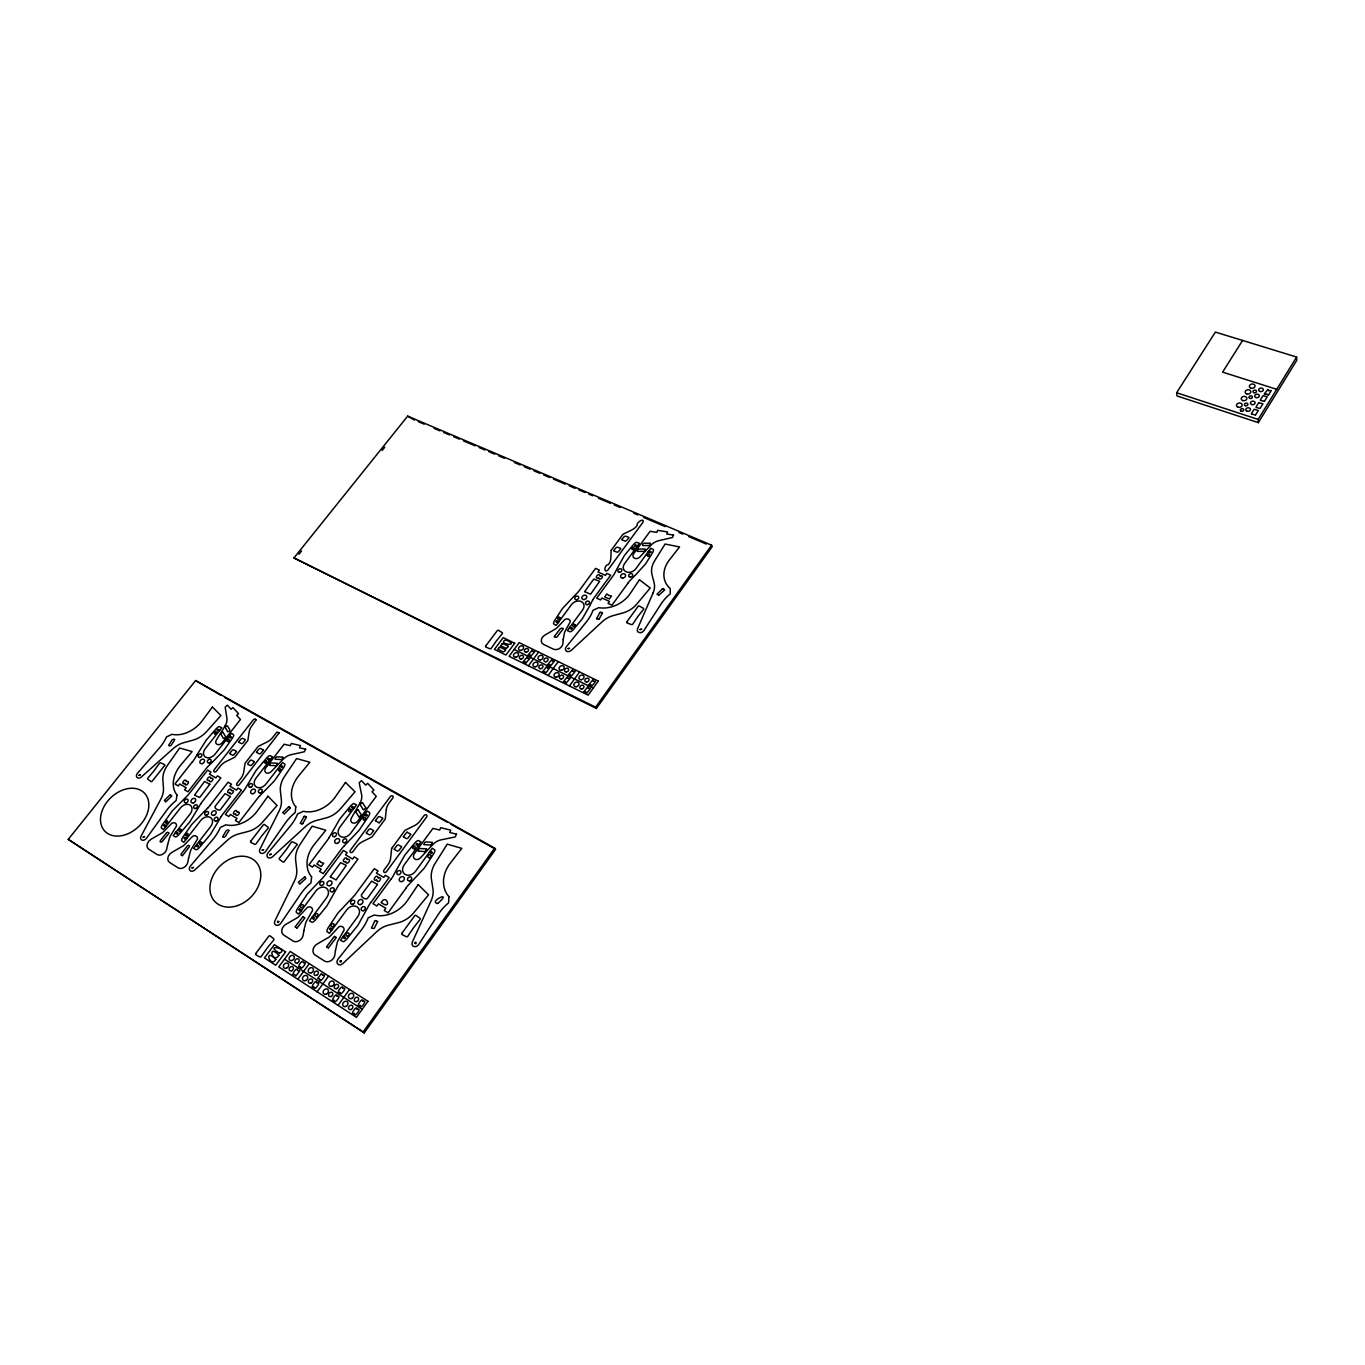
<?xml version="1.0" encoding="UTF-8"?>
<svg xmlns="http://www.w3.org/2000/svg" width="1365" height="1365" viewBox="0 0 1365 1365"><rect width="100%" height="100%" fill="white"/><g stroke="black" fill="none" stroke-linecap="round" stroke-linejoin="round"><path stroke-width="1.5" d="M663.219 588.878L664.499 589.561M508.428 646.481L506.21 648.597M658.561 595.106L657.35 594.406M662.11 589.049L663.083 588.554M170.659 794.993L171.461 795.727M664.636 589.953L658.715 595.396M165.455 801.562L164.687 800.76M401.668 847L398.682 850.702M403.34 836.711L407.026 832.053M657.145 594.082L662.144 589.185M182.023 855.428L180.948 854.831M397.71 851.282L394.451 849.491M382.814 818.471L379.163 822.941M164.346 800.436L170.335 794.618M373.669 830.79L370.683 834.459M375.375 820.604L378.344 816.884M598.365 619.079L596.795 618.976M600.685 612.493L602.289 612.578M366.212 832.957L369.181 829.203M378.89 822.634L375.682 820.928M379.299 816.492L382.541 818.062M599.457 618.976L598.57 619.42M599.593 612.663L600.498 612.134M369.71 834.988L366.52 833.264M503.088 643.734L508.275 646.157M506.091 648.392L500.887 645.782M602.477 613.021L599.354 618.618M596.573 618.635L599.713 612.936M304.822 816.441L306.306 816.714M304.822 917.98L296.99 928.132M303.764 816.918L304.617 816.151M505.647 650.115L504.35 651.463M569.956 678.542L566.066 683.302M575.006 671.631L571.167 676.306M289.175 806.8L290.148 807.653M568.437 674.737L572.362 669.993M497.986 649.058L499.3 647.675M563.37 681.732L567.294 676.972M365.939 807.995L363.517 809.837M503.327 651.89L498.242 649.416M500.307 647.3L505.442 649.74M554.344 661.257L550.487 666.018M549.276 668.253L546.102 672.689M362.663 802.893L365.649 807.585M363.158 809.496L360.241 804.77M499.232 647.471L500.102 646.908M542.707 671.461L546.683 666.666M358.278 810.076L361.264 814.7M358.756 816.611L355.821 811.851M528.187 654.995L532.179 650.235M523.119 661.871L527.129 657.094M222.683 836.745L226.334 830.517M501.979 643.973L502.951 643.359M173.201 739.182L174.413 739.267M188.455 845.31L189.616 845.873M170.198 745.836L168.987 745.717M169.004 833.179L162.043 841.761M174.737 739.659L171.154 745.341M168.646 745.341L172.246 739.625M167.537 832.223L168.629 832.769M161.104 842.205L160.029 841.659M590.363 688.711L586.609 693.403M583.793 691.765L587.632 686.987M282.982 757.456L282.163 758.923M277.385 763.564L276.549 765.031M275.013 758.923L275.849 757.456M269.417 765.014L270.236 763.547M1268.477 395.099L1271.003 391.004M1264.451 401.242L1266.993 397.147M1255.527 414.926L1258.086 410.814M1258.632 402.812L1256.09 406.906M595.43 681.681L591.659 686.339M588.878 684.684L592.7 679.958M263.428 750.187L260.51 753.599M254.368 761.858L251.45 765.253M256.381 752.132L259.282 748.737M260.203 748.378L263.053 749.777M259.589 753.975L256.808 752.542M251.16 760.015L254.009 761.414M250.529 765.629L247.73 764.195M236.537 751.62L233.654 754.93M238.602 741.929L241.503 738.55M229.559 753.463L232.477 750.068M241.776 743.754L238.96 742.338M232.733 755.306L230.003 753.872M233.398 749.726L236.196 751.108M223.16 732.493L225.6 736.725M223.348 738.448L221.011 734.148M227.716 731.794L225.31 727.545M649.859 544.925L650.508 543.697M644.689 550.76L645.355 549.532M637.83 549.634L637.199 550.829M643 543.799L642.42 544.908M563.165 628.907L556.886 637.046M554.258 636.568L560.554 628.429M242.407 738.243L245.222 739.574M431.596 844.321L432.398 842.563M424.686 842.615L423.884 844.372M425.863 850.873L426.648 849.115M418.936 849.149L418.134 850.907M227.528 725.873L229.951 730.087M317.806 978.432L319.444 979.029M616.69 569.341L624.505 555.333L633.582 544.396A52.535 41.633 -26.9 0 1 634.35 543.645L635.663 542.622A1.894 1.484 -27.5 0 1 636.858 542.366L639.4 543.338L624.505 563.694A7.303 5.75 -28.1 0 0 626.108 571.798A7.303 5.75 -28.1 0 0 635.868 568.727L650.764 548.269L653.187 549.447A1.894 1.484 -27.2 0 1 653.511 550.385L653.067 551.784A51.512 40.012 -28.4 0 1 652.641 552.689L645.628 563.847L635.135 575.416M590.124 605.07L592.598 600.156M616.451 569.836L614.745 573.181A19.315 15.1 -29.1 0 1 612.561 576.542L596.676 598.16L600.566 599.952L601.982 598.007L609.472 601.419L608.039 603.381L611.964 605.173L627.815 583.384M589.731 605.855L582.173 618.993L573.266 629.657A52.024 40.643 -31.5 0 1 572.481 630.425L571.133 631.483A1.928 1.536 -31.2 0 1 569.922 631.739L567.396 630.664L582.718 609.78A7.354 5.801 -30.5 0 0 581.268 601.521A7.354 5.801 -30.5 0 0 571.508 604.576L556.186 625.358L553.832 624.112A1.911 1.519 -31.5 0 1 553.542 623.14L554.036 621.706A53.047 42.349 -30.3 0 1 554.48 620.785L562.431 608.568L574.102 596.13M395.765 871.058L404.859 855.07L415.011 842.768A56.733 46.444 -41.8 0 1 415.847 841.949L417.281 840.823A2.047 1.638 -41.2 0 1 418.509 840.584L421.034 841.864L404.211 864.864A7.9 6.381 -42.3 0 0 405.183 874.47A7.9 6.381 -42.3 0 0 415.421 871.416L432.244 848.296L434.633 849.815A2.047 1.672 -41.2 0 1 434.906 850.924L434.326 852.545A55.641 44.448 -41.7 0 1 433.814 853.569L424.242 868.208L408.869 884.537A21.243 17.318 -43.2 0 0 405.951 888.137M395.475 871.621L393.478 875.443A20.936 16.755 -42.9 0 1 390.97 879.265M620.802 548.832L618.191 551.904M628.924 537.776L626.313 540.83M613.67 550.539L616.298 547.433M621.809 539.482L624.419 536.394M303.832 817.021L300.249 823.283M302.911 823.18L306.511 816.97M299.549 971.095L297.894 970.549M197.157 754.572L206.2 740.154L216.267 728.654A53.03 39.79 -41.3 0 1 217.086 727.903L218.417 726.88A1.911 1.416 -40.9 0 1 219.543 726.641L221.744 727.733L205.262 748.634A7.388 5.477 -41.6 0 0 205.569 757.2A7.388 5.477 -41.6 0 0 214.936 754.282L231.436 733.295L233.483 734.609A1.911 1.433 -40.9 0 1 233.654 735.599L233.04 737.066A52.092 38.203 -41.1 0 1 232.528 737.987L224.304 749.777L213.094 761.516M197.021 754.828L194.99 758.292A19.588 14.384 -42 0 1 192.516 761.755M225.293 836.643L228.962 830.5M329.204 837.513L339.731 819.085L350.686 805.828A55.538 44.226 -41.7 0 1 351.522 805.026L352.904 803.934A1.996 1.57 -41.1 0 1 354.115 803.695L356.521 804.923L339.783 827.241A7.746 6.091 -42.1 0 0 340.55 836.489A7.746 6.091 -42.1 0 0 350.498 833.486L367.236 811.066L369.506 812.516A2.013 1.587 -41.2 0 1 369.744 813.591L369.147 815.161A54.498 42.366 -41.5 0 1 368.635 816.151L359.08 830.33L343.912 846.198M221.249 816.441L210.466 834.476L199.324 847.58A53.969 40.063 -43.8 0 1 198.488 848.382L197.089 849.474A1.996 1.502 -44.4 0 1 195.929 849.695L193.676 848.45L210.739 826.456A7.61 5.716 -43.6 0 0 210.415 817.464A7.61 5.716 -43.6 0 0 200.843 820.382L183.797 842.273L181.75 840.84A1.996 1.484 -44.3 0 1 181.579 839.782L182.227 838.246A54.992 41.786 -44.2 0 1 182.774 837.274L191.561 824.665L204.136 811.578M200.672 803.951L189.871 821.798L178.781 834.783A53.593 39.431 -43.6 0 1 177.945 835.568L176.563 836.643A1.979 1.484 -44.2 0 1 175.403 836.864L173.184 835.636L190.213 813.864A7.559 5.631 -43.5 0 0 189.957 804.992A7.559 5.631 -43.5 0 0 180.47 807.909L163.459 829.562L161.445 828.146A1.979 1.467 -44.1 0 1 161.292 827.105L161.94 825.586A54.583 41.104 -44.1 0 1 162.486 824.614L172.263 810.947L187.261 795.829A19.827 14.657 -42.8 0 0 190.11 792.502L207.634 770.116L210.995 772.095L209.425 774.091L215.875 777.913L217.445 775.9L220.823 777.896L203.214 800.436A20.1 15.117 -43.1 0 0 200.706 803.968M1258.359 422.638L1258.155 419.413L1296.631 357.05L1215.362 332.087L1176.647 392.745L1177.022 395.952L1258.359 422.638L1296.75 360.36L1296.631 357.05M1242.594 340.448L1222.596 372.133L1276.719 389.315M364.233 1032.913L363.107 1031.923L494.676 848.143L195.622 680.555L68.25 839.373L364.233 1032.913L495.614 849.303L494.676 848.143M596.403 708.452L595.601 707.189L711.575 545.198L407.674 416.137L293.953 557.927L596.403 708.452L712.24 546.597L711.575 545.198M338.042 1005.374L349.559 989.488M569.427 685.964L579.579 671.972M406.002 888.171L388.07 912.827L384.213 910.489L385.817 908.288L378.446 903.835L376.825 906.036L373.003 903.715L390.919 879.231M317.124 991.792L328.607 976.06M548.133 675.487L558.268 661.615M371.246 902.009L389.162 877.559L385.34 875.289L383.753 877.456L376.45 873.139L378.054 870.972L374.266 868.737L356.367 893A20.987 16.653 -44 0 1 353.45 896.6L337.974 912.98L328.078 927.842A57.842 46.854 -45.7 0 0 327.549 928.9L326.918 930.555A2.099 1.672 -45.7 0 0 327.139 931.715L329.443 933.319L346.778 909.79A8.002 6.398 -44.8 0 1 356.982 906.77A8.002 6.398 -44.8 0 1 357.801 916.546L340.465 940.212L342.956 941.594A2.099 1.689 -45.9 0 0 344.219 941.372L345.669 940.212A56.716 44.823 -45.1 0 0 346.539 939.359L357.92 925.265L368.669 905.831A21.294 17.216 -44.3 0 1 371.212 901.975M297.809 979.268L309.292 963.673M528.46 665.813L538.595 652.061M397.113 845.362L394.144 849.201M407.879 838.195L410.848 834.425M340.124 883.189L357.988 859.097L354.252 856.879L352.665 859.029L345.533 854.797L347.12 852.664L343.417 850.463L325.57 874.385M1264.434 401.276L1260.424 400.389M1255.493 414.994L1251.5 414.073M1258.649 402.777L1262.693 403.682M1268.375 395.202L1266.908 394.263M243.004 791.649L225.362 814.427L228.791 816.509L230.378 814.461L236.981 818.454L235.394 820.501L238.858 822.6L256.535 799.668A20.202 15.459 -42.4 0 1 259.367 796.307M247.986 763.257L250.239 760.356M181.221 853.842L187.517 845.771M189.257 846.846L182.398 855.787M210.466 804.804L228.074 782.196L231.47 784.21L229.9 786.223L236.452 790.113L238.022 788.083L241.451 790.113L223.809 812.875A20.253 15.373 -43.2 0 0 221.284 816.458M502.03 644.092L500.75 645.56M160.336 840.686L166.598 832.684M242.68 743.379L244.932 740.513M192.465 761.721L174.942 783.937L178.235 785.933L179.805 783.937L186.169 787.793L184.599 789.789L187.926 791.802L205.501 769.433A19.844 14.844 -42.1 0 1 208.316 766.157L212.633 761.96M298.918 554.275L301.563 550.982M382.132 450.484L384.776 447.174M259.35 796.273L274.28 781.036L283.784 767.42A53.013 39.739 -41.3 0 0 284.295 766.465L284.91 764.963A1.945 1.484 -41 0 0 284.705 763.956L282.572 762.574L265.97 784.107A7.525 5.699 -41.8 0 1 256.398 787.059A7.525 5.699 -41.8 0 1 255.92 778.238L272.505 756.807L270.236 755.664A1.945 1.467 -41 0 0 269.076 755.903L267.711 756.961A53.986 41.445 -41.4 0 0 266.892 757.729L256.074 770.457L245.529 788.117A19.929 14.981 -42.2 0 1 243.038 791.683M207.634 808.182L204.579 811.151M574.529 595.72L577.156 593.075A19.315 15.066 -30.4 0 0 579.784 589.885L595.567 568.386L599.406 570.109L597.989 572.02L605.412 575.365L606.811 573.437L610.684 575.177L594.85 596.795A19.588 15.527 -29.4 0 0 592.632 600.173M634.486 576.064L630.374 580.176A19.605 15.561 -28.1 0 0 627.764 583.367M1264.348 393.785L1267.812 389.571M1260.339 399.911L1263.086 395.628L1266.925 396.686M1251.415 413.595L1254.179 409.278L1258.018 410.353M1262.762 404.142L1259.929 408.476L1256.244 407.435M299.481 971.18L295.864 976.043L294.84 974.695M317.806 978.415L321.423 973.535L322.447 974.883M356.35 810.912L357.988 809.599M360.701 815.622L359.063 816.952M225.703 726.675L226.573 726.043M221.335 733.295L222.785 732.05M228.672 731.572L229.542 730.957M224.304 738.226L225.174 737.612M282.623 757.046L276.651 756.858M269.809 765.441L275.73 765.629M532.998 651.583L534.568 651.395M529.893 655.029L528.392 655.251M527.948 658.442L529.535 658.271M524.825 661.906L523.273 662.076M552.62 661.138L554.156 660.933M549.498 664.584L547.996 664.806M547.553 668.048L549.105 667.843M544.43 671.512L542.895 671.716M568.164 678.405L569.734 678.166M565.195 681.835L563.574 682.073M303.627 962.786C308.712 960.858 300.027 971.88 300.573 966.915M300.163 966.659C295.574 968.979 303.32 957.548 303.218 962.513M294.43 974.439C289.704 976.93 297.57 965.311 297.485 970.293M322.891 975.156C327.754 973.04 319.359 984.284 319.837 979.319M317.141 983.005C322.208 980.923 313.558 992.253 314.087 987.168M313.694 986.895C308.968 989.335 316.834 977.698 316.714 982.732M339.834 992.338C334.971 994.966 342.837 983.056 342.734 988.192M334.084 1000.272C329.136 1002.865 337.121 990.956 336.984 996.126M275.44 759.315L281.344 759.52M277.027 763.154L271.055 762.95M622.184 540.011L625.392 541.154M614.045 551.085L617.27 552.228M302.945 916.649L295.164 926.903M570.263 674.856L568.693 675.095M593.587 681.425L595.225 681.169M585.721 691.918L584.066 692.174M637.506 551.392L643.905 551.341M228.706 830.176L227.324 829.971M573.198 671.426L574.802 671.188M590.806 684.855L589.185 685.128M362.373 802.501L359.882 804.412M562.875 628.446L561.476 628.105M432.21 842.341L425.522 841.915M642.71 545.556L649.075 545.505M165.796 801.869L171.768 796.051M284.312 813.932L290.387 807.926M302.228 824.085L302.996 823.368M300.539 823.539L301.938 823.829M588.52 688.472L590.141 688.216M643.802 543.219L650.269 543.185M638.632 549.054L645.099 549.02M554.617 637.028L555.947 637.37M431.05 845.293L431.784 844.543M425.3 851.845L426.034 851.06M410.592 834.1L407.265 832.326M401.412 846.59L398.085 844.781M343.042 988.465C348.399 986.264 339.373 997.44 340.158 992.628M337.292 996.382C342.598 994.147 333.64 1005.527 334.391 1000.562M360.104 1005.374C354.832 1008.172 362.919 995.802 362.868 1001.279M354.32 1013.376C349.065 1016.14 357.186 1003.77 357.118 1009.281M430.76 845.02L424.106 844.611M419.789 848.518L426.46 848.876M304.6 917.672L303.184 916.87M295.403 927.108L296.785 927.91M600.173 575.979C605.531 574.477 599.883 582.036 598.723 577.941M598.553 577.856C593.229 579.835 598.587 571.56 599.935 575.876M608.875 595.481L611.52 596.027L609.421 598.979L604.729 596.966L606.794 593.911L608.705 595.396M628.668 537.23L625.341 536.087M373.379 830.381L370.154 828.692M620.546 548.269L617.219 547.126M283.101 812.772L284.005 813.642M210.927 778.391C216.097 777.146 209.852 785.046 209.323 780.439M209.118 780.319C204.102 781.957 209.971 773.699 210.722 778.272M186.544 781.548C191.475 780.405 185.486 788.083 184.923 783.595M231.453 790.591C236.759 789.465 230.241 797.006 229.832 792.656M184.719 783.476C179.736 784.994 185.691 776.89 186.34 781.428M229.627 792.536C224.611 794.191 230.446 785.831 231.248 790.471M222.956 836.984L224.304 837.257M237.254 812.021C242.543 810.929 236.145 818.556 235.633 814.12M235.411 814.001C230.361 815.57 236.299 807.193 237.032 811.902M363.039 1001.415C368.499 999.078 359.609 1010.731 360.224 1005.493M357.272 1009.418C362.817 1007.097 353.808 1018.921 354.456 1013.53M321.236 862.509L323.727 863.226L321.27 866.485L316.936 864.028L319.274 860.615L321.014 862.373M326.781 946.918L328.283 947.839M334.459 936.339L326.593 946.764M525.747 663.305L529.671 658.51M347.307 859.455C352.972 858.056 346.505 866.621 345.72 861.656M288.936 806.51L282.811 812.533M403.596 836.984L406.906 838.758M336.114 937.38L334.63 936.561M376.655 880.05C370.888 881.875 377.132 872.644 378.122 877.763M1176.647 392.745L1258.155 419.413M551.733 659.756L547.775 664.499M345.584 861.554C340.141 863.38 346.147 854.285 347.12 859.336M414.414 420.028L407.674 416.137M418.338 421.683L424.208 424.191M434.019 428.354L439.888 430.845M443.813 432.517L449.682 435.008M453.607 436.681L459.476 439.172M463.4 440.844L475.157 445.843M479.081 447.498L484.95 450.006M488.875 451.661L494.744 454.17M498.669 455.825L504.538 458.333M514.349 462.496L520.219 464.987M524.143 466.659L530.012 469.15M533.937 470.823L539.806 473.314M543.731 474.986L549.617 477.477M553.525 479.149L565.281 484.148M569.205 485.804L575.075 488.312M578.999 489.967L584.885 492.475M588.793 494.13L592.717 495.802M598.587 498.293L610.343 503.293M614.267 504.965L620.154 507.456M633.855 513.291L637.779 514.946M643.649 517.454L665.216 526.617M678.917 532.435L682.841 534.107M688.728 536.599L706.353 544.089M637.557 545.846L635.442 544.925L634.725 545.898L636.841 546.836M648.938 550.795L651.071 551.716L650.354 552.723L648.204 551.784M635.083 545.42L637.199 546.341M648.563 551.289L650.713 552.211M558.831 621.775L556.749 620.785L555.999 621.792L558.097 622.781M570.041 627.064L572.157 628.054L571.406 629.077L569.29 628.088M556.374 621.297L558.456 622.286M569.666 627.576L571.781 628.565M418.321 851.146L425.027 851.606M514.127 649.45L593.229 688.114M1270.934 390.561L1268.512 390.612M293.953 557.927L595.601 707.189M378.224 877.849C383.889 876.569 377.593 885.117 376.723 880.118M220.874 695.297L195.622 680.555M224.594 697.379L447.345 822.242M451.064 824.324L493.755 848.262M530.746 656.394L534.722 651.668M219.714 730.309L217.905 729.268L217.103 730.275L218.912 731.316M229.405 735.871L231.231 736.929L230.429 737.953L228.603 736.895M270.458 759.435L268.581 758.36L267.779 759.401L269.656 760.476M280.542 765.219L282.436 766.311L281.634 767.369L279.723 766.277M354.456 807.671L352.46 806.527L351.641 807.602L353.654 808.745M365.172 813.813L367.202 814.973L366.383 816.065L364.37 814.905M418.953 844.696L416.871 843.485L416.052 844.611L418.151 845.805M430.18 851.146L432.296 852.357L431.476 853.483L429.361 852.255M217.496 729.78L219.304 730.821M229.013 736.383L230.839 737.441M268.171 758.889L270.065 759.964M280.132 765.748L282.026 766.84M352.051 807.056L354.064 808.216M364.779 814.359L366.793 815.519M416.462 844.048L418.56 845.259M429.77 851.692L431.886 852.92M328.385 947.924L336.285 937.584M166.411 825.825L164.585 824.699L163.749 825.757L165.575 826.883M176.119 831.882L177.962 833.025L177.126 834.083L175.3 832.94M186.749 838.502L184.906 837.359L184.07 838.417L185.913 839.577M196.628 844.662L198.488 845.805L197.652 846.897L195.792 845.737M301.682 910.097L299.669 908.834L298.816 909.977L300.829 911.223M312.449 916.802L314.479 918.065L313.643 919.208L311.612 917.945M332.446 929.258L330.381 927.978L329.545 929.121L331.593 930.401M343.451 936.117L345.533 937.414L344.68 938.574L342.615 937.277M164.175 825.228L165.984 826.354M175.71 832.411L177.535 833.554M184.48 837.888L186.34 839.031M196.219 845.191L198.079 846.351M299.242 909.414L301.255 910.66M312.022 917.365L314.052 918.645M329.955 928.541L332.019 929.821M343.042 936.697L345.106 937.994M284.517 959.168L362.237 1009.298M68.25 839.373L363.107 1031.923M1266.857 394.212L1264.417 394.246M1267.863 389.622L1268.443 390.544M592.939 680.162L593.246 681.169M591.079 685.093L591.386 686.117M587.871 687.192L588.179 688.216M585.995 692.157L586.302 693.181M572.532 670.181L572.839 671.188M570.621 675.095L570.928 676.102M567.465 677.159L567.772 678.166M565.554 682.073L565.861 683.097M551.887 659.926L552.177 660.916M549.941 664.806L550.232 665.796M546.836 666.837L547.126 667.843M544.874 671.734L545.164 672.723M532.299 650.388L532.589 651.378M530.303 655.234L530.593 656.224M527.248 657.247L527.538 658.237M525.252 662.11L525.525 663.1M343.929 846.215A20.782 16.499 -42.8 0 0 341.011 849.695L323.232 873.617L319.547 871.382L321.15 869.249L314.104 865L312.5 867.133L308.848 864.932L326.662 841.181A20.492 15.97 -42.6 0 0 329.17 837.496M325.621 874.419A20.765 16.278 -43.7 0 1 322.669 877.934L307.279 894.092L297.399 908.715A57.245 45.762 -45.4 0 0 296.87 909.755L296.222 911.393A2.065 1.638 -45.4 0 0 296.444 912.52L298.696 914.089L315.963 890.918A7.917 6.262 -44.5 0 1 326.047 887.915A7.917 6.262 -44.5 0 1 326.747 897.522L309.463 920.829L311.903 922.194A2.082 1.655 -45.6 0 0 313.148 921.955L314.581 920.812A56.136 43.799 -44.8 0 0 315.452 919.976L326.781 906.087L337.547 886.96A21.072 16.824 -44.1 0 1 340.073 883.155M210.5 804.838A19.98 14.896 -43 0 1 207.599 808.148M264.401 762.353C267.267 766.379 267.984 757.046 264.418 762.199M381.296 902.589C392.352 910.899 386.397 892.915 381.296 902.521M437.67 903.459C427.535 902.077 454.204 889.229 437.67 903.494M584.63 591.659L590.618 594.202L599.679 581.268L593.809 579.05L584.63 591.591M256.125 719.782L252.013 725.634A12.677 9.504 -40.4 0 0 249.181 731.896L247.833 740.461L234.695 757.268L225.908 761.619A12.831 9.623 -41.9 0 0 220.14 766.328L216.37 771.157A1.706 1.28 -42 0 1 214.203 771.822A1.706 1.28 -42 0 1 214.117 769.843L253.481 719.611L255.153 718.809L256.125 719.782M278.938 955.278C272.676 964.901 266.875 942.754 278.938 955.329M279.398 953.094C290.045 948.897 262.984 943.266 279.398 953.094M330.313 876.791L336.114 879.964L346.283 865.359L340.619 862.714L330.313 876.705M341.267 961.096C340.585 964.151 338.571 959.527 341.267 961.096M505.75 639.878C522.283 647.061 495.904 644.212 505.75 639.878M575.433 625.153C572.242 630.511 571.884 621.297 575.433 625.153M143.206 837.12L144.622 836.523L143.206 837.052M226.914 740.734C230.054 744.556 229.951 735.581 226.914 740.734M560.213 617.987C557.091 623.259 556.715 614.165 560.213 617.987M216.643 732.408C213.964 737.8 213.094 728.995 216.643 732.408M375.955 920.693L377.73 921.494L374.078 928.524L371.417 928.149L374.931 920.607L375.955 920.744M201.935 842.649C198.863 848.518 198.403 838.912 201.935 842.649M185.589 835.073C188.387 839.236 189.291 829.664 185.606 834.919M269.707 854.729L271.174 854.183L269.707 854.729M181.391 829.886C178.576 835.551 177.859 826.2 181.391 829.886M414.824 943.181C417.042 945.28 416.103 940.212 414.824 943.096M165.284 822.43C168.305 826.473 168.56 817.072 165.284 822.43M230.361 796.512L220.43 809.65C219.577 811.22 213.844 808.643 215.073 806.408L225.071 793.662L230.361 796.58M275.815 959.373C270.151 968.86 263.496 946.935 275.815 959.373M568.045 648.631L569.58 648.341L568.062 648.563M304.77 876.808L305.897 878.412L299.737 884.128L298.355 882.182L304.77 876.842M209.8 784.261L199.631 797.501L194.53 795.147L204.545 781.48L209.8 784.261M611.179 550.334L610.82 558.421A12.473 9.726 -28.9 0 1 608.551 564.462C604.2 564.53 603.552 573.692 607.715 570.263L643.171 521.959C644.212 517.181 635.698 523.119 637.25 525.406A12.37 9.572 -27.4 0 1 631.756 529.944L623.003 534.278L611.179 550.334M192.004 867.969L193.455 867.423L192.004 867.969M412.571 847.597C415.523 852.374 416.427 842.103 412.571 847.597M448.966 896.668L448.59 902.845A41.991 34.978 -43.7 0 0 438.404 914.209L418.611 944.648A4.044 3.327 -45.1 0 1 412.298 942.14L431.135 900.746A22.249 18.086 -43.3 0 0 432.944 888.854L431.442 879.435A24.365 19.98 -41.6 0 1 435.145 863.363L447.225 844.15L461.797 848.365L450.314 863.124A29.876 24.638 -41.4 0 0 448.966 896.668M377.491 884.401L367.424 898.426C366.229 900.183 360.206 897.112 361.452 894.809L371.621 881.125L377.474 884.469M563.216 639.622L562.875 643.666A6.381 5.068 -31.9 0 1 559.24 648.614A6.381 5.068 -31.9 0 1 553.235 649.075L543.611 644.434A6.364 5.033 -32.1 0 1 544.891 635.066L556.186 628.565A14.281 11.244 -31.6 0 0 558.012 626.774L564.974 619.386A4.232 3.344 -31.1 0 1 570.263 621.86L565.554 630.357A14.418 11.466 -31.1 0 0 564.496 632.507L563.216 639.622M140.373 774.689L139.008 775.337L140.373 774.689M278.784 921.614C277.487 924.685 276.634 919.686 278.784 921.614M640.031 629.538L641.567 629.248L640.031 629.538M365.803 818.403C362.305 824.119 362.544 814.103 365.803 818.403M262.182 850.122L263.684 849.695L262.199 850.037M351.266 810.025C347.819 815.707 348.024 805.777 351.266 810.025M281.002 769.587C277.914 774.893 277.76 765.629 281.002 769.587M311.595 876.893L310.981 882.865A41.121 32.675 -45 0 0 300.829 893.87L280.763 923.286A3.958 3.105 -46 0 1 276.037 925.146A3.958 3.105 -46 0 1 274.894 920.88L294.482 880.886A21.789 16.926 -44.5 0 0 296.717 869.42L295.676 860.325A23.87 18.701 -43.2 0 1 299.856 844.781L312.141 826.183L325.808 830.227L314.291 844.508A29.262 23.051 -43.1 0 0 311.595 876.893M646.942 555.197C649.501 559.531 650.968 550.692 646.976 555.077M279.142 732.869L239.285 784.687A1.723 1.297 -42.1 0 1 237.101 785.353A1.723 1.297 -42.1 0 1 236.998 783.339L240.803 778.46A12.848 9.64 -41.9 0 0 243.704 772.027L245.052 763.291L258.224 746.382L267.011 742.031A12.695 9.521 -40.4 0 0 272.744 737.339L276.924 732.118L279.142 732.869M391.653 848.467L390.646 857.92A13.496 10.784 -42.5 0 1 387.848 864.864L383.992 870.119A1.809 1.45 -42.8 0 0 384.196 872.303A1.809 1.45 -42.8 0 0 386.517 871.621L426.58 817.038A1.775 1.433 -40.2 0 0 426.341 814.905A1.775 1.433 -40.2 0 0 424.037 815.605L420.249 820.74A13.326 10.647 -40.4 0 1 414.295 825.74L405.013 830.33L391.653 848.467M631.534 548.474C634.196 552.774 635.561 543.697 631.534 548.474M386.278 809.82L385.254 819.034L371.928 837.001L362.68 841.574A13.445 10.681 -42.5 0 0 356.692 846.573L352.853 851.743A1.792 1.416 -42.7 0 1 350.566 852.425A1.792 1.416 -42.7 0 1 350.378 850.276L390.305 796.631A1.757 1.399 -40.2 0 1 392.591 795.932A1.757 1.399 -40.2 0 1 392.796 798.03L389.025 803.098A13.258 10.562 -40.4 0 0 386.278 809.82M295.813 806.869L295.181 812.567A39.909 31.139 -42.8 0 0 285.251 823.163L265.629 851.419A3.839 2.952 -43.8 0 1 261.022 853.244A3.839 2.952 -43.8 0 1 259.913 849.201L279.16 810.878A21.158 16.141 -42.5 0 0 281.378 799.924L280.405 791.273A23.188 17.813 -41.3 0 1 284.551 776.412L296.597 758.548L309.855 762.25L298.594 775.985A28.426 21.977 -41.2 0 0 295.813 806.869M335.466 950.484L334.783 955.21A6.979 5.579 -46.7 0 1 330.671 960.824A6.979 5.579 -46.7 0 1 324.495 961.011L315.042 954.988A6.962 5.545 -46.5 0 1 317.107 944.051L329.17 937.073A15.595 12.387 -45.7 0 0 331.2 935.093L338.895 926.801A4.607 3.686 -45.6 0 1 344.099 930.026L338.605 939.717A15.749 12.66 -46.1 0 0 337.343 942.191L335.466 950.484M626.791 621.911L626.757 622.065A1.843 1.467 -29.2 0 0 626.996 622.935L631.603 624.658A1.843 1.467 -29.1 0 0 632.643 624.266L637.421 617.134A8.975 7.2 -28.6 0 1 638.189 616.093L643.597 609.251A1.809 1.45 -28.5 0 0 643.512 608.363L639.247 605.958A1.809 1.433 -28.6 0 0 638.223 606.197L626.791 621.911M303.883 930.589L303.149 935.23A6.91 5.443 -46.3 0 1 299.054 940.758A6.91 5.443 -46.3 0 1 292.997 940.963L283.749 935.076A6.876 5.409 -46.1 0 1 285.899 924.327L297.826 917.434A15.424 12.097 -45.4 0 0 299.822 915.471L307.483 907.316A4.556 3.6 -45.3 0 1 312.568 910.455L307.074 920.01A15.578 12.353 -45.7 0 0 305.811 922.433L303.883 930.589M176.989 794.976L176.17 800.504A39.227 29.365 -43.8 0 0 166.274 810.827L146.447 838.298A3.788 2.798 -44.5 0 1 141.977 840.089A3.788 2.798 -44.5 0 1 141.073 836.165L160.933 798.917A20.816 15.237 -43.4 0 0 163.459 788.253L162.879 779.859A22.796 16.841 -42.4 0 1 167.4 765.407L179.6 748.02L192.124 751.586L180.828 764.963A27.931 20.748 -42.4 0 0 176.989 794.976M485.633 646.072L485.599 646.242A1.809 1.416 -33.8 0 0 485.804 647.095L490.137 648.819A1.809 1.416 -33.8 0 0 491.144 648.443L496.058 641.379A8.855 6.944 -33.4 0 1 496.843 640.356L502.354 633.599A1.775 1.399 -33.2 0 0 502.32 632.729L498.498 630.323A1.775 1.382 -33.2 0 0 497.338 630.562L485.633 646.072M188.609 857.971L187.773 862.339A6.637 4.982 -45 0 1 183.729 867.543A6.637 4.982 -45 0 1 178.03 867.799L169.55 862.407A6.603 4.948 -44.9 0 1 171.939 852.34L183.388 845.737A14.827 11.074 -44.3 0 0 185.333 843.877L192.823 836.148A4.385 3.293 -44.2 0 1 197.481 839.048L191.987 848.04A14.964 11.295 -44.5 0 0 190.708 850.327L188.609 857.971M167.605 844.73L166.735 849.047A6.586 4.897 -44.7 0 1 162.708 854.2A6.586 4.897 -44.7 0 1 157.06 854.473L148.734 849.167A6.569 4.863 -44.7 0 1 151.157 839.202L162.52 832.667A14.725 10.886 -44.1 0 0 164.465 830.824L171.905 823.18A4.351 3.242 -44 0 1 176.494 826.03L171 834.919A14.861 11.108 -44.3 0 0 169.721 837.189L167.605 844.73M401.873 933.336L401.839 933.541A1.996 1.638 -44.9 0 0 402.027 934.564L406.599 936.851A1.996 1.638 -44.9 0 0 407.674 936.458L413.151 928.354A9.743 8.002 -44.6 0 1 414.005 927.159L420.096 919.447A1.962 1.604 -44.1 0 0 420.079 918.406L415.916 915.318A1.962 1.604 -44.1 0 0 414.824 915.557L401.873 933.336M296.922 844.816L284.074 861.81A1.928 1.484 -43.9 0 1 283.033 862.049L279.33 859.319A1.911 1.484 -43.8 0 1 279.33 858.312L285.234 850.975A9.299 7.183 -43.5 0 0 286.07 849.866L291.393 842.205A1.877 1.45 -43.2 0 1 292.4 841.813L296.768 843.877A1.877 1.467 -43.2 0 1 296.922 844.816M255.716 953.555L255.682 953.743A1.996 1.553 -47.2 0 0 255.801 954.766L260.084 957.053A1.996 1.553 -47.3 0 0 261.142 956.66L266.755 948.658A9.709 7.61 -47.1 0 1 267.625 947.498L273.802 939.888A1.945 1.536 -46.6 0 0 273.836 938.847L269.98 935.793A1.945 1.519 -46.6 0 0 268.939 936.015L255.716 953.555M250.699 841.267L250.648 841.437A1.894 1.45 -43.6 0 0 250.768 842.376L254.897 844.423A1.894 1.45 -43.6 0 0 255.903 844.048L261.312 836.506A9.265 7.132 -43.4 0 1 262.165 835.414L268.12 828.231A1.86 1.433 -43.1 0 0 268.154 827.275L264.452 824.494A1.86 1.433 -43 0 0 263.445 824.733L250.699 841.267M164.67 765.475L152.027 781.377A1.826 1.348 -42.9 0 1 151.054 781.616L147.71 779.125A1.826 1.331 -42.9 0 1 147.761 778.204L153.562 771.344A8.89 6.484 -42.7 0 0 154.382 770.287L159.637 763.12A1.792 1.314 -42.5 0 1 160.592 762.762L164.585 764.605A1.792 1.314 -42.5 0 1 164.67 765.475M673.491 535.097L672.45 537.52L658.851 540.659A12.626 9.93 -26.9 0 0 650.986 545.164L639.844 556.988A4.18 3.276 -27.7 0 1 634.401 558.183A4.18 3.276 -27.7 0 1 633.718 553.678L650.115 531.309L656.787 532.401L657.674 530.354L667.621 531.975L666.751 534.005L673.491 535.097M653.118 592.871L637.506 628.856A3.72 2.986 -28.9 0 0 643.819 630.681L661.087 603.944A38.766 31.327 -26.9 0 1 670.266 593.809L670.232 588.554A27.709 22.028 -26.2 0 1 669.345 560.025L679.565 546.938L665.079 544.038L654.569 560.93A22.591 17.899 -26.7 0 0 652.026 574.767L654.108 582.701A20.526 16.278 -28.4 0 1 653.118 592.871M456.507 834.152L455.279 836.933L441.117 839.833A13.616 11.074 -41.1 0 0 432.722 844.662L420.403 857.885A4.505 3.651 -41.7 0 1 414.755 858.995A4.505 3.651 -41.7 0 1 414.397 853.671L432.927 828.384L439.667 830.039L440.724 827.702L450.774 830.142L449.716 832.496L456.507 834.152M305.641 749.214L304.361 751.791L291.154 754.674A12.967 9.879 -40.9 0 0 283.169 759.23L271.208 771.583A4.3 3.259 -41.3 0 1 265.919 772.675A4.3 3.259 -41.3 0 1 265.851 767.778L284.108 744.215L290.267 745.648L291.342 743.481L300.505 745.597L299.43 747.781L305.641 749.214M359.968 803.098L351.385 817.976A4.419 3.481 -41.6 0 0 352.426 822.839A4.419 3.481 -41.6 0 0 357.886 820.996L376.262 796.341L371.997 791.802L373.942 790.045L367.629 783.356L365.683 785.114L361.469 780.644L359.183 782.725L361.606 794.686A13.223 10.34 -41 0 1 359.968 803.098M225.02 726.009L216.421 739.898A4.214 3.14 -41.2 0 0 217.172 744.403A4.214 3.14 -41.2 0 0 222.324 742.611L240.445 719.526L236.674 715.379L238.551 713.724L232.971 707.599L231.095 709.254L227.375 705.159L225.157 707.104L226.897 718.178A12.626 9.316 -40.8 0 1 225.02 726.009M639.451 579.767L630.238 593.502A27.436 21.618 -29.1 0 1 598.638 607.681L592.956 610.36A37.793 29.672 -31 0 1 586.506 621.74L566.134 647.044A3.703 2.952 -31.6 0 0 571.082 650.525L602.392 621.553A20.765 16.636 -29.8 0 1 613.021 615.649L622.798 612.987A22.591 17.882 -28.9 0 0 636.841 604.047L650.218 587.991L639.451 579.767M418.185 884.588L407.691 900.183A29.757 23.973 -43.5 0 1 374.249 915.011L368.209 917.809A41.172 32.76 -45 0 1 360.701 930.828L337.838 959.39A4.044 3.259 -46.8 0 0 342.615 963.758L376.962 931.51A22.625 18.428 -45.6 0 1 388.308 925.197L398.529 922.638A24.502 19.861 -43.7 0 0 413.595 912.929L428.559 894.843L418.185 884.588M345.481 782.452L335.227 797.041A28.409 21.925 -41.2 0 1 303.337 811.288L297.587 813.984A39.261 29.996 -42.5 0 1 290.216 826.115L268.018 852.869A3.856 2.969 -43.8 0 0 267.796 857.391A3.856 2.969 -43.8 0 0 272.437 856.828L305.555 826.49A21.55 16.841 -42.8 0 1 316.39 820.467L326.081 817.942A23.376 18.155 -41.3 0 0 340.516 808.728L355.037 791.768L345.481 782.452M267.95 796.187L257.541 810.691A28.324 21.413 -42.6 0 1 225.993 824.801L220.311 827.463A39.175 29.262 -43.7 0 1 212.786 839.543L190.4 866.11A3.839 2.901 -45 0 0 190.093 870.614A3.839 2.901 -45 0 0 194.632 870.068L227.784 839.936A21.499 16.414 -44.1 0 1 238.534 833.981L248.072 831.473A23.324 17.728 -42.8 0 0 262.421 822.344L277.044 805.486L267.95 796.187M367.987 1001.296L356.453 1017.335L278.784 966.898L290.233 951.456L367.987 1001.296M598.297 681.067L588.144 695.177L509.06 656.275L519.178 642.625L598.297 681.067M212.428 707.019L202.276 720.686A27.163 19.793 -40.9 0 1 172.024 734.319L166.564 736.878A37.555 27.061 -41.9 0 1 159.21 748.225L137.473 773.307A3.686 2.679 -42.9 0 0 137.08 777.504A3.686 2.679 -42.9 0 0 141.414 776.924L173.457 748.378A20.594 15.169 -42.1 0 1 183.78 742.662L192.909 740.188A22.352 16.38 -41 0 0 206.712 731.469L220.925 715.55L212.428 707.019M285.609 951.9L275.696 965.26L264.435 957.94L274.331 944.648L285.609 951.9M514.69 643.222L505.937 655.029L494.437 649.365L503.19 637.626L514.69 643.222M556.323 677.228A2.696 2.167 -32.6 0 0 558.882 673.542A2.696 2.167 -32.6 0 0 554.48 673.969A2.696 2.167 -32.6 0 0 556.323 677.228M561.305 678.985A2.218 1.775 -32.5 0 0 563.421 675.948A2.218 1.775 -32.5 0 0 559.804 676.289A2.218 1.775 -32.5 0 0 561.305 678.985M540.284 659.892A2.696 2.133 -32.7 0 0 542.861 656.224A2.696 2.133 -32.7 0 0 538.475 656.667A2.696 2.133 -32.7 0 0 540.284 659.892M545.778 661.769A2.218 1.757 -32.6 0 0 547.894 658.749A2.218 1.757 -32.6 0 0 544.294 659.107A2.218 1.757 -32.6 0 0 545.778 661.769M576.184 686.749A2.696 2.184 -32.3 0 0 578.726 683.046A2.696 2.184 -32.3 0 0 574.324 683.473A2.696 2.184 -32.3 0 0 576.184 686.749M581.678 689.001A2.201 1.792 -32.2 0 0 583.776 685.981A2.201 1.792 -32.2 0 0 580.142 686.322A2.201 1.792 -32.2 0 0 581.678 689.001M586.762 681.971A2.201 1.775 -31.8 0 0 588.844 678.951A2.201 1.775 -31.8 0 0 585.227 679.292A2.201 1.775 -31.8 0 0 586.762 681.971M581.251 679.719A2.696 2.167 -31.9 0 0 583.793 676.033A2.696 2.167 -31.9 0 0 579.391 676.46A2.696 2.167 -31.9 0 0 581.251 679.719M566.39 672.007A2.201 1.775 -32.2 0 0 568.488 668.986A2.201 1.775 -32.2 0 0 564.871 669.328A2.201 1.775 -32.2 0 0 566.39 672.007M561.39 670.266A2.696 2.15 -32.3 0 0 563.95 666.598A2.696 2.15 -32.3 0 0 559.548 667.024A2.696 2.15 -32.3 0 0 561.39 670.266M540.711 668.679A2.218 1.757 -32.9 0 0 542.826 665.659A2.218 1.757 -32.9 0 0 539.226 666.001A2.218 1.757 -32.9 0 0 540.711 668.679M535.216 666.803A2.696 2.15 -33 0 0 537.81 663.117A2.696 2.15 -33 0 0 533.425 663.544A2.696 2.15 -33 0 0 535.216 666.803M515.748 657.247A2.696 2.133 -33.3 0 0 518.342 653.579A2.696 2.133 -33.3 0 0 513.974 654.006A2.696 2.133 -33.3 0 0 515.748 657.247M520.799 650.405A2.696 2.116 -33 0 0 523.392 646.737A2.696 2.116 -33 0 0 519.024 647.181A2.696 2.116 -33 0 0 520.799 650.405M526.225 652.231A2.218 1.757 -32.9 0 0 528.357 649.228A2.218 1.757 -32.9 0 0 524.757 649.586A2.218 1.757 -32.9 0 0 526.225 652.231M521.157 659.09A2.218 1.757 -33.2 0 0 523.29 656.07A2.218 1.757 -33.2 0 0 519.707 656.429A2.218 1.757 -33.2 0 0 521.157 659.09M576.405 599.696A2.116 1.672 -30.3 0 0 578.641 596.932A2.116 1.672 -30.3 0 0 575.194 597.068A2.116 1.672 -30.3 0 0 576.405 599.696M583.896 599.559A2.611 2.047 -30.1 0 0 586.626 596.181A2.611 2.047 -30.1 0 0 582.394 596.334A2.611 2.047 -30.1 0 0 583.896 599.559M587.138 604.644A2.133 1.689 -30.1 0 0 589.373 601.88A2.133 1.689 -30.1 0 0 585.909 601.999A2.133 1.689 -30.1 0 0 587.138 604.644M619.522 572.293A2.116 1.672 -28.5 0 0 621.74 569.563A2.116 1.672 -28.5 0 0 618.277 569.7A2.116 1.672 -28.5 0 0 619.522 572.293M622.696 578.112A2.594 2.047 -28.5 0 0 625.409 574.75A2.594 2.047 -28.5 0 0 621.143 574.904A2.594 2.047 -28.5 0 0 622.696 578.112M630.391 577.139A2.133 1.672 -28.2 0 0 632.609 574.392A2.133 1.672 -28.2 0 0 629.129 574.529A2.133 1.672 -28.2 0 0 630.391 577.139M1246.689 393.922A2.849 2.15 -7.1 0 0 1250.835 391.687A2.849 2.15 -7.1 0 0 1246.467 390.185A2.849 2.15 -7.1 0 0 1246.689 393.922M1250.886 388.138A2.849 2.15 -7.1 0 0 1255.032 385.903A2.849 2.15 -7.1 0 0 1250.664 384.418A2.849 2.15 -7.1 0 0 1250.886 388.138M1241.212 411.206A1.757 1.331 -7 0 0 1243.805 409.875A1.757 1.331 -7 0 0 1241.16 408.903A1.757 1.331 -7 0 0 1241.212 411.206M1242.713 400.542A2.849 2.167 -7.1 0 0 1246.859 398.307A2.849 2.167 -7.1 0 0 1242.491 396.805A2.849 2.167 -7.1 0 0 1242.713 400.542M1238.021 407.197A2.849 2.167 -7.2 0 0 1242.184 404.944A2.849 2.167 -7.2 0 0 1237.816 403.426A2.849 2.167 -7.2 0 0 1238.021 407.197M1245.307 405.678A1.757 1.331 -7 0 0 1247.9 404.347A1.757 1.331 -7 0 0 1245.238 403.375A1.757 1.331 -7 0 0 1245.307 405.678M1249.828 398.392A1.74 1.331 -7 0 0 1252.422 397.061A1.74 1.331 -7 0 0 1249.76 396.106A1.74 1.331 -7 0 0 1249.828 398.392M1253.923 392.659A1.74 1.314 -6.9 0 0 1256.5 391.328A1.74 1.314 -6.9 0 0 1253.855 390.373A1.74 1.314 -6.9 0 0 1253.923 392.659M1247.03 411.223A2.338 1.775 -6.9 0 0 1250.425 409.381A2.338 1.775 -6.9 0 0 1246.842 408.135A2.338 1.775 -6.9 0 0 1247.03 411.223M1251.705 404.552A2.338 1.775 -6.8 0 0 1255.1 402.726A2.338 1.775 -6.8 0 0 1251.517 401.481A2.338 1.775 -6.8 0 0 1251.705 404.552M1255.937 397.573A2.338 1.775 -6.8 0 0 1259.332 395.748A2.338 1.775 -6.8 0 0 1255.749 394.519A2.338 1.775 -6.8 0 0 1255.937 397.573M1259.963 391.465A2.338 1.757 -6.8 0 0 1263.359 389.622A2.338 1.757 -6.8 0 0 1259.776 388.411A2.338 1.757 -6.8 0 0 1259.963 391.465M409.773 880.903A2.303 1.86 -42.7 0 0 411.343 877.405A2.303 1.86 -42.7 0 0 407.691 878.429A2.303 1.86 -42.7 0 0 409.773 880.903M401.975 881.568A2.815 2.269 -42.8 0 0 403.904 877.285A2.815 2.269 -42.8 0 0 399.45 878.548A2.815 2.269 -42.8 0 0 401.975 881.568M399.058 874.59A2.286 1.843 -42.7 0 0 400.628 871.109A2.286 1.843 -42.7 0 0 396.993 872.133A2.286 1.843 -42.7 0 0 399.058 874.59M363.363 910.694A2.321 1.86 -44.5 0 0 364.967 907.162A2.321 1.86 -44.5 0 0 361.333 908.186A2.321 1.86 -44.5 0 0 363.363 910.694M360.599 904.517A2.832 2.269 -44.3 0 0 362.578 900.218A2.832 2.269 -44.3 0 0 358.125 901.463A2.832 2.269 -44.3 0 0 360.599 904.517M352.801 904.261A2.303 1.843 -44.4 0 0 354.405 900.746A2.303 1.843 -44.4 0 0 350.788 901.77A2.303 1.843 -44.4 0 0 352.801 904.261M347.785 935.963A1.757 1.399 -45.7 0 0 348.757 933.233A1.757 1.399 -45.7 0 0 346.045 934.24A1.757 1.399 -45.7 0 0 347.785 935.963M332.821 926.664A1.74 1.399 -45.5 0 0 333.811 923.951A1.74 1.399 -45.5 0 0 331.115 924.958A1.74 1.399 -45.5 0 0 332.821 926.664M429.48 857.681A1.706 1.399 -41.5 0 0 430.64 855.07A1.706 1.399 -41.5 0 0 427.91 855.855A1.706 1.399 -41.5 0 0 429.48 857.681M291.683 970.737A2.44 1.928 -47.5 0 0 292.946 966.932A2.44 1.928 -47.5 0 0 289.244 968.468A2.44 1.928 -47.5 0 0 291.683 970.737M297.416 962.973A2.423 1.928 -47.2 0 0 298.679 959.185A2.423 1.928 -47.2 0 0 294.976 960.704A2.423 1.928 -47.2 0 0 297.416 962.973M292.195 960.465A2.952 2.338 -47.1 0 0 293.731 955.841A2.952 2.338 -47.1 0 0 289.244 957.701A2.952 2.338 -47.1 0 0 292.195 960.465M286.462 968.212A2.952 2.338 -47.4 0 0 288.015 963.571A2.952 2.338 -47.4 0 0 283.51 965.447A2.952 2.338 -47.4 0 0 286.462 968.212M305.572 980.582A2.952 2.355 -47.7 0 0 307.108 975.924A2.952 2.355 -47.7 0 0 302.603 977.801A2.952 2.355 -47.7 0 0 305.572 980.582M310.862 983.158A2.423 1.945 -47.8 0 0 312.124 979.336A2.423 1.945 -47.8 0 0 308.422 980.855A2.423 1.945 -47.8 0 0 310.862 983.158M332.036 986.195A2.952 2.372 -47.7 0 0 333.538 981.537A2.952 2.372 -47.7 0 0 329.033 983.397A2.952 2.372 -47.7 0 0 332.036 986.195M336.848 988.567A2.423 1.945 -47.8 0 0 338.059 984.745A2.423 1.945 -47.8 0 0 334.357 986.264A2.423 1.945 -47.8 0 0 336.848 988.567M351.59 998.498A2.952 2.389 -48 0 0 353.057 993.822A2.952 2.389 -48 0 0 348.553 995.682A2.952 2.389 -48 0 0 351.59 998.498M356.879 1001.501A2.423 1.962 -48.1 0 0 358.074 997.661A2.423 1.962 -48.1 0 0 354.371 999.197A2.423 1.962 -48.1 0 0 356.879 1001.501M351.112 1009.486A2.423 1.962 -48.5 0 0 352.306 1005.647A2.423 1.962 -48.5 0 0 348.604 1007.165A2.423 1.962 -48.5 0 0 351.112 1009.486M345.823 1006.466A2.969 2.406 -48.4 0 0 347.307 1001.774A2.969 2.406 -48.4 0 0 342.786 1003.633A2.969 2.406 -48.4 0 0 345.823 1006.466M316.612 975.31A2.423 1.928 -47.5 0 0 317.857 971.505A2.423 1.928 -47.5 0 0 314.155 973.04A2.423 1.928 -47.5 0 0 316.612 975.31M311.322 972.767A2.952 2.355 -47.4 0 0 312.841 968.126A2.952 2.355 -47.4 0 0 308.336 969.986A2.952 2.355 -47.4 0 0 311.322 972.767M331.081 996.484A2.423 1.962 -48.2 0 0 332.309 992.645A2.423 1.962 -48.2 0 0 328.607 994.181A2.423 1.962 -48.2 0 0 331.081 996.484M326.286 994.095A2.969 2.372 -48.1 0 0 327.788 989.42A2.969 2.372 -48.1 0 0 323.266 991.297A2.969 2.372 -48.1 0 0 326.286 994.095M334.613 836.643A2.252 1.757 -42.4 0 0 336.2 833.281A2.252 1.757 -42.4 0 0 332.685 834.288A2.252 1.757 -42.4 0 0 334.613 836.643M337.292 843.365A2.764 2.167 -42.5 0 0 339.254 839.219A2.764 2.167 -42.5 0 0 334.92 840.465A2.764 2.167 -42.5 0 0 337.292 843.365M344.85 842.683A2.252 1.775 -42.4 0 0 346.437 839.287A2.252 1.775 -42.4 0 0 342.888 840.294A2.252 1.775 -42.4 0 0 344.85 842.683M321.952 885.458A2.286 1.809 -44.2 0 0 323.573 882.012A2.286 1.809 -44.2 0 0 319.99 883.019A2.286 1.809 -44.2 0 0 321.952 885.458M329.613 885.697A2.798 2.218 -44.1 0 0 331.593 881.449A2.798 2.218 -44.1 0 0 327.208 882.694A2.798 2.218 -44.1 0 0 329.613 885.697M332.275 891.755A2.286 1.826 -44.3 0 0 333.896 888.291A2.286 1.826 -44.3 0 0 330.296 889.298A2.286 1.826 -44.3 0 0 332.275 891.755M302.075 907.554A1.723 1.365 -45.2 0 0 303.081 904.876A1.723 1.365 -45.2 0 0 300.419 905.882A1.723 1.365 -45.2 0 0 302.075 907.554M316.697 916.632A1.74 1.382 -45.3 0 0 317.687 913.953A1.74 1.382 -45.3 0 0 315.025 914.96A1.74 1.382 -45.3 0 0 316.697 916.632M200.058 757.421A2.15 1.587 -41.8 0 0 201.679 754.282A2.15 1.587 -41.8 0 0 198.352 755.272A2.15 1.587 -41.8 0 0 200.058 757.421M202.259 763.615A2.628 1.945 -41.9 0 0 204.238 759.742A2.628 1.945 -41.9 0 0 200.16 760.953A2.628 1.945 -41.9 0 0 202.259 763.615M209.306 762.864A2.15 1.604 -41.8 0 0 210.927 759.708A2.15 1.604 -41.8 0 0 207.582 760.697A2.15 1.604 -41.8 0 0 209.306 762.864M186.254 802.774A2.184 1.621 -43.2 0 0 187.892 799.566A2.184 1.621 -43.2 0 0 184.531 800.538A2.184 1.621 -43.2 0 0 186.254 802.774M193.369 802.893A2.679 1.996 -43.1 0 0 195.383 798.952A2.679 1.996 -43.1 0 0 191.254 800.146A2.679 1.996 -43.1 0 0 193.369 802.893M195.57 808.455A2.184 1.638 -43.2 0 0 197.225 805.231A2.184 1.638 -43.2 0 0 193.847 806.22A2.184 1.638 -43.2 0 0 195.57 808.455M260.34 792.911A2.184 1.672 -42.1 0 0 261.944 789.67A2.184 1.672 -42.1 0 0 258.531 790.676A2.184 1.672 -42.1 0 0 260.34 792.911M253.105 793.645A2.679 2.03 -42.2 0 0 255.084 789.67A2.679 2.03 -42.2 0 0 250.904 790.898A2.679 2.03 -42.2 0 0 253.105 793.645M250.716 787.264A2.184 1.655 -42 0 0 252.337 784.022A2.184 1.655 -42 0 0 248.942 785.029A2.184 1.655 -42 0 0 250.716 787.264M216.131 820.996A2.201 1.655 -43.4 0 0 217.786 817.72A2.201 1.655 -43.4 0 0 214.373 818.71A2.201 1.655 -43.4 0 0 216.131 820.996M213.861 815.349A2.696 2.03 -43.2 0 0 215.875 811.356A2.696 2.03 -43.2 0 0 211.712 812.567A2.696 2.03 -43.2 0 0 213.861 815.349M206.661 815.212A2.201 1.655 -43.3 0 0 208.299 811.97A2.201 1.655 -43.3 0 0 204.921 812.96A2.201 1.655 -43.3 0 0 206.661 815.212M237.868 905.49A28.58 21.908 -45.1 0 0 256.057 861.98A28.58 21.908 -45.1 0 0 212.189 877.524A28.58 21.908 -45.1 0 0 237.868 905.49M126.177 834.459A27.471 20.048 -44 0 0 144.809 793.492A27.471 20.048 -44 0 0 103.023 808.558A27.471 20.048 -44 0 0 126.177 834.459"/></g></svg>
